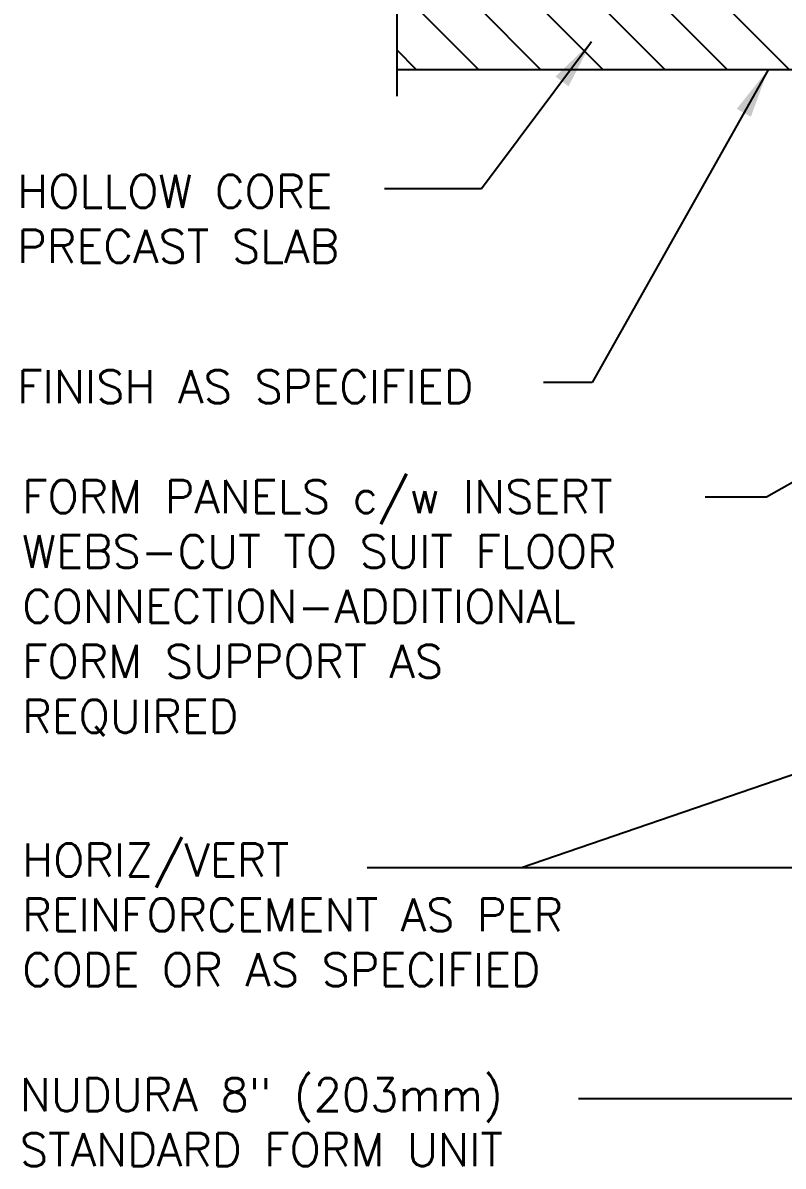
# Model space of a CAD drawing. Header units: inches. Extents: x 236 to 290.5, y 91.4 to 160.6.
# Drawn here: x 236.05 to 253.35, y 118.16 to 144.19 of the extents above; entities that cross this region are included whole.
import ezdxf

# ---------------------------------------------------------------- set-up
doc = ezdxf.new("R2010")
doc.units = ezdxf.units.IN
doc.header["$LTSCALE"] = 0.5
doc.header["$MEASUREMENT"] = 0
for name, color, linetype in [('HATCH', 12, 'Continuous'), ('line25', 2, 'Continuous'), ('LINE9', 9, 'Continuous'), ('TEXT', 4, 'Continuous')]:
    doc.layers.add(name, color=color, linetype=linetype)
doc.styles.add('DIM', font='romans.shx', dxfattribs={"width": 0.7})
doc.styles.add('ROMANS', font='romans.shx', dxfattribs={"height": 0.75})
doc.dimstyles.new('ext_12', dxfattribs={"dimscale": 12, "dimtxt": 0.09375, "dimasz": 0.09375, "dimexe": 0.09375, "dimexo": 0.0625, "dimgap": 0.0625, "dimtad": 1, "dimdec": 1, "dimzin": 3, "dimdsep": 46, "dimlunit": 4, "dimtxsty": 'DIM', "dimcen": 0.09, "dimdle": 0.09375, "dimclrt": 4, "dimadec": 0, "dimazin": 0, "dimtfac": 1, "dimtdec": 1, "dimtmove": 2, "dimatfit": 3, "dimfxl": 1, "dimfrac": 2, "dimtolj": 1, "dimtzin": 0, "dimarcsym": 0})

msp = doc.modelspace()

# ---------------------------------------------------------------- hatches: boundary and pattern name
at = {"layer": 'HATCH'}
h = msp.add_hatch(dxfattribs=at)
h.set_pattern_fill('ANSI31', color=256, scale=8, style=0)
h.set_pattern_definition([(135, (350.8046, -7.9324), (0.707107, 0.707107), [])])
h.paths.add_polyline_path([(244.553, 144.622), (260.788, 144.622), (260.788, 143.122), (244.553, 143.122)])

# ---------------------------------------------------------------- linework, layer by layer
at = {"layer": 'line25'}
for p, q in [((260.788, 143.122), (244.553, 143.122)), ((256.663, 143.122), (246.033, 143.122))]:
    msp.add_line(p, q, dxfattribs=at)
at = {"layer": 'LINE9'}
msp.add_line((244.553, 146.132), (244.553, 142.524), dxfattribs=at)

# ---------------------------------------------------------------- texts
at = {"layer": 'TEXT', "char_height": 0.75, "attachment_point": 4, "style": 'ROMANS'}
for s, insert, width in [('\\A1;HOLLOW CORE PRECAST SLAB', (235.917, 139.728), 10.94608), ('\\A1;FINISH AS SPECIFIED', (235.917, 135.904), 12.93148), ('FORM PANELS c/w INSERT WEBS-CUT TO SUIT FLOOR CONNECTION-ADDITIONAL\\PFORM SUPPORT AS \\PREQUIRED', (236.029, 130.867), 17.8384), ('HORIZ/VERT REINFORCEMENT AS PER CODE OR AS SPECIFIED', (236.029, 123.879), 15.33694), ('NUDURA 8" (203mm) STANDARD FORM UNIT', (235.978, 119.157), 14.95852)]:
    msp.add_mtext(s, dxfattribs=dict(at, insert=insert, width=width))

# ---------------------------------------------------------------- leaders
at = {"layer": 'TEXT'}
for points in [[(248.988, 143.757), (246.483, 140.408), (244.277, 140.408)], [(253.003, 143.122), (248.997, 135.999), (247.894, 135.999)]]:
    msp.add_leader(points, dimstyle='ext_12', override={"dimgap": 0.0625, "dimtad": 0}, dxfattribs=at)
for points in [[(257.904, 136.195), (252.967, 133.391), (251.571, 133.391)], [(263.714, 130.551), (247.394, 124.953), (243.879, 124.953)], [(263.267, 124.953), (247.394, 124.953), (243.879, 124.953)], [(257.983, 119.687), (248.687, 119.687)]]:
    msp.add_leader(points, dimstyle='ext_12', dxfattribs=at)

doc.saveas('drawing.dxf')
